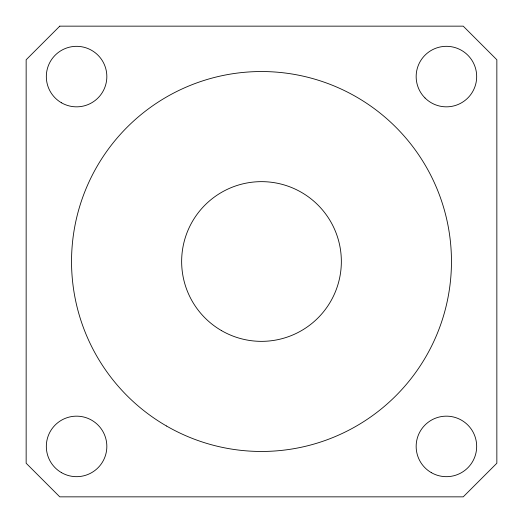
<?xml version="1.0" encoding="UTF-8"?>
<svg xmlns="http://www.w3.org/2000/svg" width="523" height="523" viewBox="0 0 523 523"><rect width="100%" height="100%" fill="white"/><g stroke="black" fill="none" stroke-linecap="round" stroke-linejoin="round"><path stroke-width="0.78" d="M59.772 26.15L26.15 59.772L26.15 463.228L59.772 496.85L463.228 496.85L496.85 463.228L496.85 59.772L463.228 26.15L59.772 26.15M221.575 330.654A79.849 79.849 0 0 0 341.349 261.5A79.849 79.849 0 0 0 221.575 192.346A79.849 79.849 0 0 0 221.575 330.654M61.453 102.789A30.262 30.262 0 0 0 106.842 76.58A30.262 30.262 0 0 0 61.453 50.378A30.262 30.262 0 0 0 61.453 102.789M61.453 472.622A30.262 30.262 0 0 0 106.842 446.42A30.262 30.262 0 0 0 61.453 420.211A30.262 30.262 0 0 0 61.453 472.622M431.285 472.622A30.262 30.262 0 0 0 476.675 446.42A30.262 30.262 0 0 0 431.285 420.211A30.262 30.262 0 0 0 431.285 472.622M425.022 97.978A30.262 30.262 0 0 0 475.649 84.412A30.262 30.262 0 0 0 438.588 47.351A30.262 30.262 0 0 0 425.022 97.978M166.517 426.01A189.96 189.96 0 0 0 451.46 261.5A189.96 189.96 0 0 0 166.517 96.99A189.96 189.96 0 0 0 166.517 426.01"/></g></svg>
